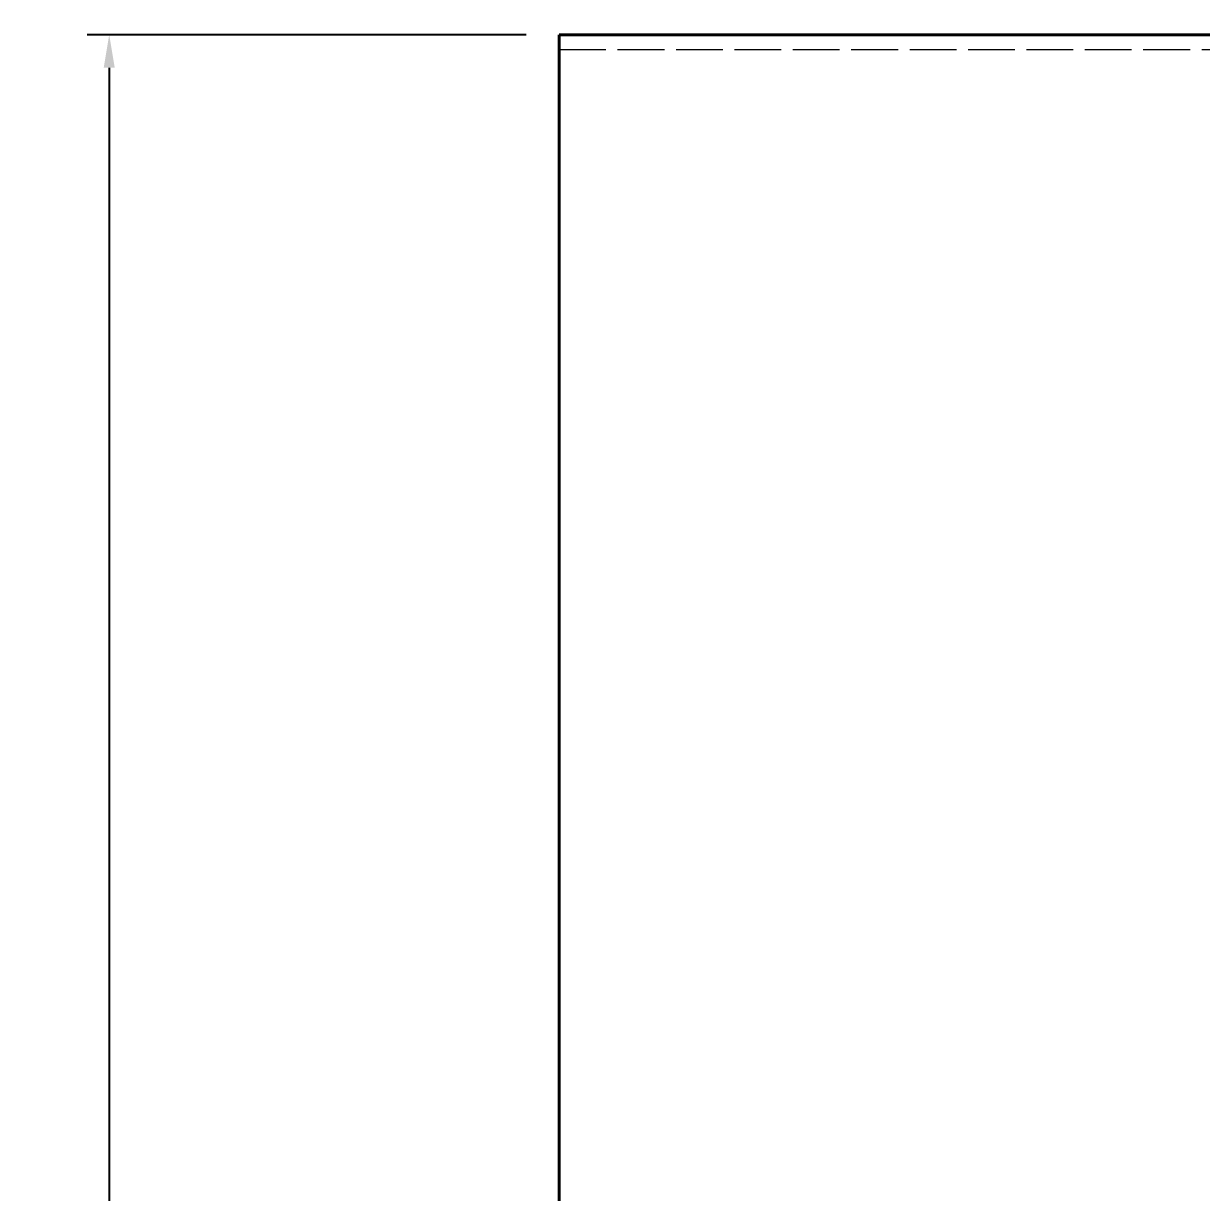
# Model space of a CAD drawing. Header units: millimetres. Extents: x 0 to 2523, y 0 to 1782.
# Drawn here: x 194.6 to 355.1, y 1027.3 to 1186.5 of the extents above; entities that cross this region are included whole.
import ezdxf

# ---------------------------------------------------------------- set-up
doc = ezdxf.new("R2010")
doc.units = ezdxf.units.MM
doc.header["$LTSCALE"] = 3
doc.linetypes.add('DASHED', pattern=[0.2067, 0.1654, -0.0413])
for name, color, linetype, lineweight in [('가려진 것(ISO)', 2, 'DASHED', 18), ('가시적인 것(ISO)', 3, 'Continuous', 40), ('치수(ISO)', 2, 'Continuous', 25)]:
    doc.layers.add(name, color=color, linetype=linetype, lineweight=lineweight)
doc.styles.add('치수 텍스트_PSTEK_POSCO', font='isocp.shx')
doc.dimstyles.new('치수_PSTEK_POSCO', dxfattribs={"dimscale": 3, "dimtxt": 2.5, "dimasz": 1.5, "dimexe": 1, "dimexo": 1.5, "dimgap": 1, "dimtad": 1, "dimrnd": 1e-08, "dimdsep": 46, "dimtxsty": '치수 텍스트_PSTEK_POSCO', "dimcen": 0.09, "dimdle": 10, "dimclrd": 7, "dimclre": 7, "dimclrt": 2, "dimadec": 1, "dimazin": 2, "dimtfac": 1, "dimtmove": 0, "dimatfit": 3, "dimfxl": 0, "dimtolj": 1, "dimlwd": -1, "dimlwe": -1, "dimarcsym": 0})

# ---------------------------------------------------------------- blocks, each defined once
blk = doc.blocks.new('*D91')
at = {"layer": 'Defpoints', "color": 0}
for p in [(460.61, 1205.01), (267.61, 1184.97), (460.61, 1184.97)]:
    blk.add_point(p, dxfattribs=at)
at = {"layer": '치수(ISO)', "color": 7}
for p, q in [((267.61, 1189.47), (267.61, 1208.01)), ((460.61, 1189.47), (460.61, 1208.01)), ((272.11, 1205.01), (456.11, 1205.01))]:
    blk.add_line(p, q, dxfattribs=at)
for points in [[(272.11, 1205.76), (272.11, 1204.26), (267.61, 1205.01)], [(456.11, 1205.76), (456.11, 1204.26), (460.61, 1205.01)]]:
    blk.add_solid(points, dxfattribs=at)
at = {"layer": '치수(ISO)', "color": 2, "insert": (357.94, 1211.76), "char_height": 7.5, "attachment_point": 4, "style": '치수 텍스트_PSTEK_POSCO'}
blk.add_mtext('\\A1;193', dxfattribs=at)
blk = doc.blocks.new('*D92')
at = {"layer": 'Defpoints', "color": 0}
for p in [(486.61, 1225.44), (267.61, 1184.97), (486.61, 1184.97)]:
    blk.add_point(p, dxfattribs=at)
at = {"layer": '치수(ISO)', "color": 7}
for p, q in [((267.61, 1189.47), (267.61, 1228.44)), ((486.61, 1189.47), (486.61, 1228.44)), ((272.11, 1225.44), (482.11, 1225.44))]:
    blk.add_line(p, q, dxfattribs=at)
for points in [[(272.11, 1226.19), (272.11, 1224.69), (267.61, 1225.44)], [(482.11, 1226.19), (482.11, 1224.69), (486.61, 1225.44)]]:
    blk.add_solid(points, dxfattribs=at)
at = {"layer": '치수(ISO)', "color": 2, "insert": (370.74, 1232.19), "char_height": 7.5, "attachment_point": 4, "style": '치수 텍스트_PSTEK_POSCO'}
blk.add_mtext('\\A1;219', dxfattribs=at)
blk = doc.blocks.new('*D110')
at = {"layer": 'Defpoints', "color": 0}
for p in [(267.61, 1247.05), (267.61, 1184.97), (515.61, 1001.97)]:
    blk.add_point(p, dxfattribs=at)
at = {"layer": '치수(ISO)', "color": 7}
for p, q in [((267.61, 1189.47), (267.61, 1250.05)), ((515.61, 1006.47), (515.61, 1250.05)), ((511.11, 1247.05), (272.11, 1247.05))]:
    blk.add_line(p, q, dxfattribs=at)
for points in [[(272.11, 1247.8), (272.11, 1246.3), (267.61, 1247.05)], [(511.11, 1247.8), (511.11, 1246.3), (515.61, 1247.05)]]:
    blk.add_solid(points, dxfattribs=at)
at = {"layer": '치수(ISO)', "color": 2, "insert": (384.39, 1253.8), "char_height": 7.5, "attachment_point": 4, "style": '치수 텍스트_PSTEK_POSCO'}
blk.add_mtext('\\A1;248', dxfattribs=at)
blk = doc.blocks.new('*D111')
at = {"layer": 'Defpoints', "color": 0}
for p in [(267.61, 1184.97), (206.29, 544.97), (267.61, 544.97)]:
    blk.add_point(p, dxfattribs=at)
at = {"layer": '치수(ISO)', "color": 7}
for p, q in [((263.11, 1184.97), (203.29, 1184.97)), ((206.29, 1180.47), (206.29, 549.47)), ((263.11, 544.97), (203.29, 544.97))]:
    blk.add_line(p, q, dxfattribs=at)
for points in [[(205.54, 1180.47), (207.04, 1180.47), (206.29, 1184.97)], [(205.54, 549.47), (207.04, 549.47), (206.29, 544.97)]]:
    blk.add_solid(points, dxfattribs=at)
at = {"layer": '치수(ISO)', "color": 2, "insert": (199.54, 857.62), "char_height": 7.5, "attachment_point": 4, "rotation": 90, "style": '치수 텍스트_PSTEK_POSCO'}
blk.add_mtext('\\A1;640', dxfattribs=at)

msp = doc.modelspace()

# ---------------------------------------------------------------- linework, layer by layer
at = {"layer": '가려진 것(ISO)', "ltscale": 12.833952}
msp.add_line((267.6056, 1182.9732), (458.6056, 1182.9732), dxfattribs=at)
at = {"layer": '가시적인 것(ISO)'}
for q in [(267.6056, 544.9732), (460.6056, 1184.9732)]:
    msp.add_line((267.6056, 1184.9732), q, dxfattribs=at)

# ---------------------------------------------------------------- dimensions: what is measured, and where the dimension line sits
at = {"layer": '치수(ISO)', "color": 7}
for base, p1, p2, angle, picture, middle in [((267.6056, 1247.0479), (515.6056, 1001.9732), (267.6056, 1184.9732), 180, '*D110', (391.6056, 1247.0479)), ((486.6056, 1225.4396), (267.6056, 1184.9732), (486.6056, 1184.9732), 180, '*D92', (377.1056, 1225.4396)), ((460.6056, 1205.0149), (267.6056, 1184.9732), (460.6056, 1184.9732), 180, '*D91', (364.1056, 1205.0149)), ((206.2886, 544.9732), (267.6056, 1184.9732), (267.6056, 544.9732), 90, '*D111', (206.2886, 864.9732))]:
    dim = msp.add_linear_dim(base=base, p1=p1, p2=p2, angle=angle, dimstyle='치수_PSTEK_POSCO', override={"dimdec": 2, "dimtp": 0, "dimtm": 0, "dimtdec": 2, "dimtofl": 0, "dimatfit": 1}, dxfattribs=at)
    dim.commit()
    dim.dimension.update_dxf_attribs({"geometry": picture, "text_midpoint": middle, "dimtype": 160})

doc.saveas('drawing.dxf')
